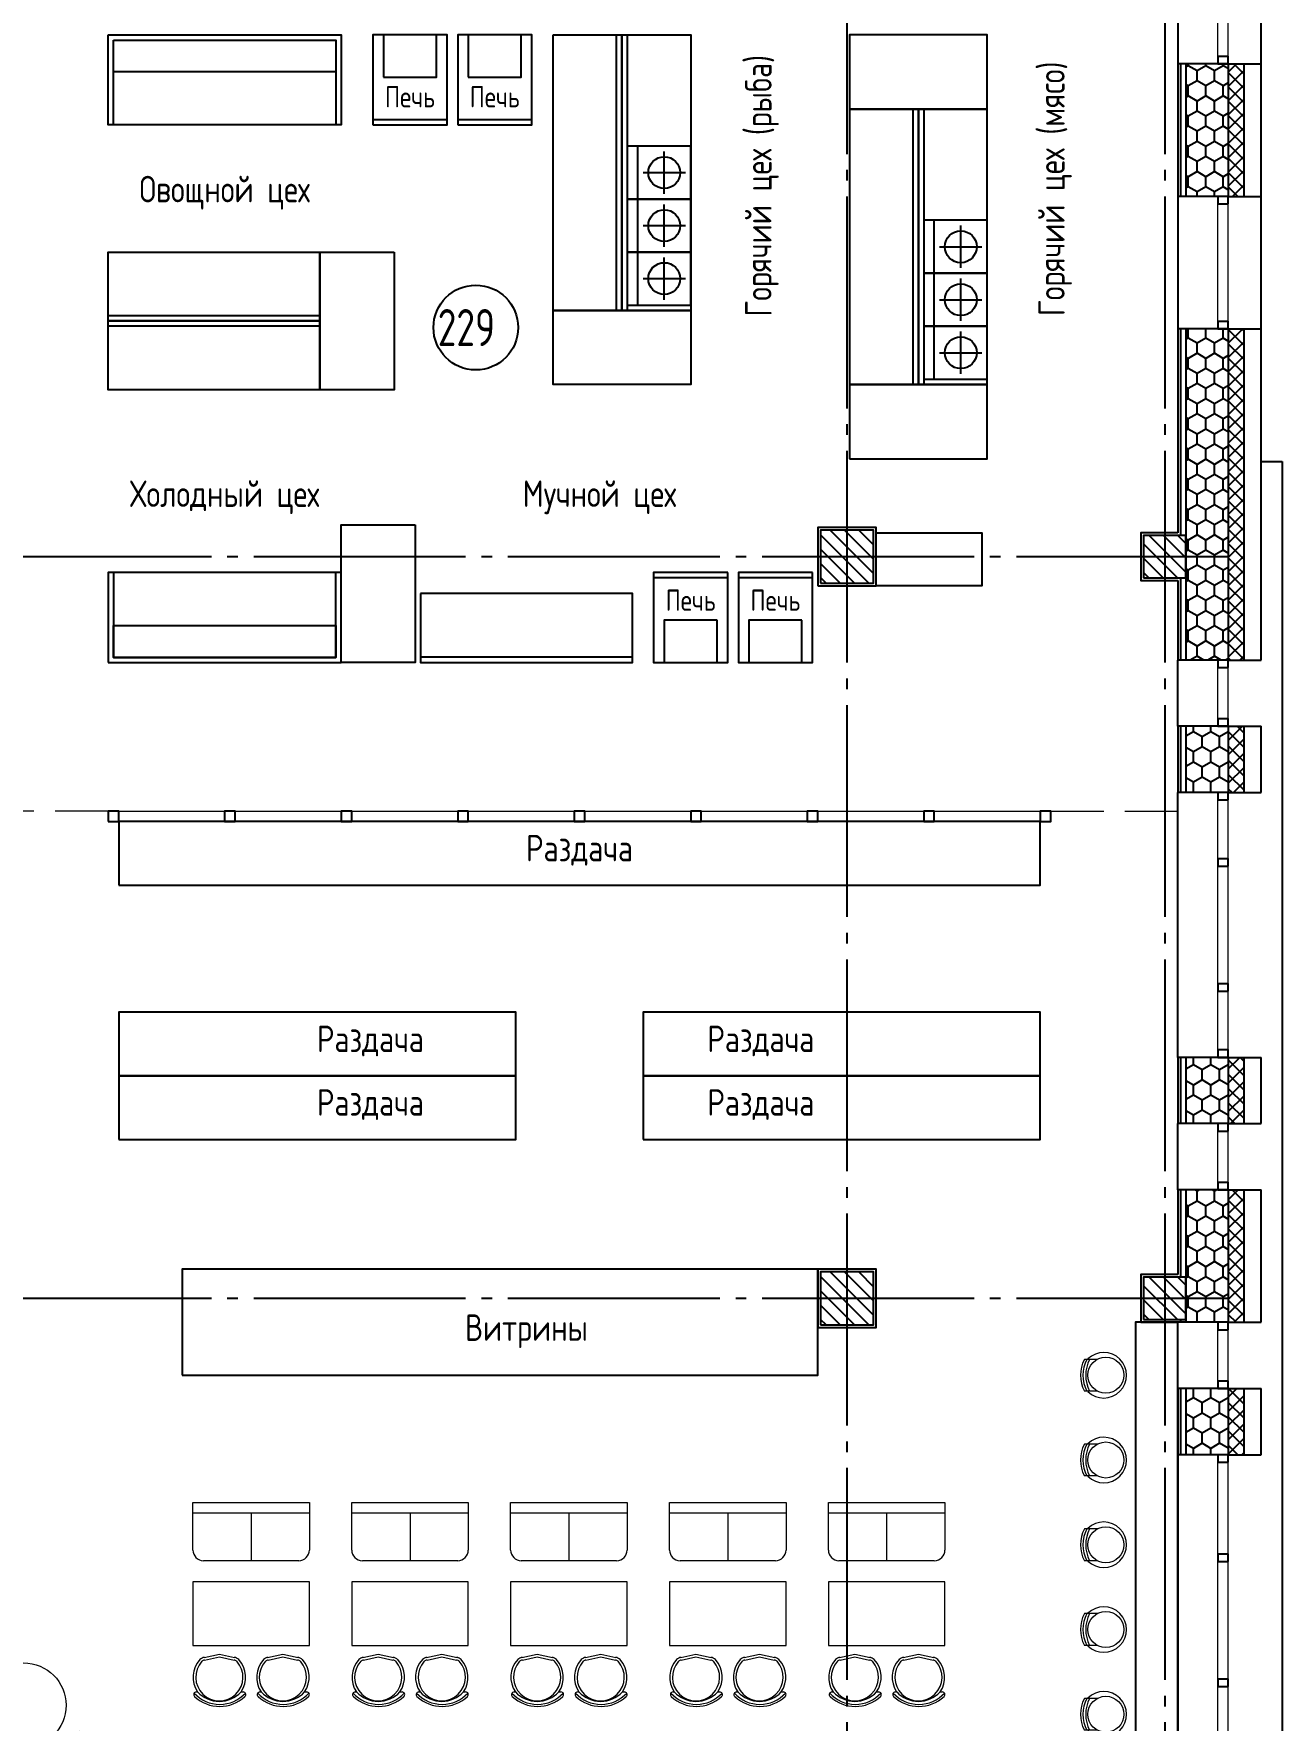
# Model space of a CAD drawing. Header units: millimetres. Extents: x -4830 to 49130, y -6810 to 29910.
# Drawn here: x 19322 to 31110, y 6019 to 21936 of the extents above; entities that cross this region are included whole.
import ezdxf
from ezdxf.enums import TextEntityAlignment as Align

# ---------------------------------------------------------------- set-up
doc = ezdxf.new("R2010")
doc.units = ezdxf.units.MM
doc.linetypes.add('ГОСТ 2.303 4', pattern=[7, 5, -2, 0])
doc.linetypes.add('ГОСТ 2.303 5', pattern=[24, 20, -1.5, 1, -1.5])
doc.layers.add('Оборудование', color=5, linetype='Continuous', lineweight=18)
doc.layers.add('оси', color=7, linetype='Continuous')
doc.layers.add('текст', color=7, linetype='Continuous')
doc.styles.add('ГОСТ 2.304', font='CS_Gost2304.shx')
pattern_1 = [(90, (-136569.684, -10084.31), (-82.48892, 142.875), [95.25, -190.5]), (210, (-136569.684, -10084.31), (-82.48892, -142.875), [95.25, -190.5]), (150, (-136569.684, -10084.31), (-164.97784, 3e-07), [-190.5, 95.25])]
pattern_2 = [(135, (-136569.68, -10084.31), (-67.35192, -67.35192), []), (225, (-136569.68, -10084.31), (67.35192, -67.35192), [])]
pattern_3 = [(90, (-265369.684, -10084.31), (-82.48892, 142.875), [95.25, -190.5]), (210, (-265369.684, -10084.31), (-82.48892, -142.875), [95.25, -190.5]), (150, (-265369.684, -10084.31), (-164.97784, 3e-07), [-190.5, 95.25])]
pattern_4 = [(135, (-265369.68, -10084.31), (-67.35192, -67.35192), []), (225, (-265369.68, -10084.31), (67.35192, -67.35192), [])]

# ---------------------------------------------------------------- blocks, each defined once
blk = doc.blocks.new('барный стул 1')
at = {"layer": 'Оборудование', "ltscale": 60}
for p, q in [((59.999999, 150), (183.593644, 150)), ((59.999999, -150), (183.593644, -150))]:
    blk.add_line(p, q, dxfattribs=at)
blk.add_circle((-20.000001, 0), 170, dxfattribs=at)
for centre, radius, start, end in [((0, 0), 215, 45.5846910006, 314.4153089994), ((-155.531875, 0), 326.155917, 332.6191679998, 27.3808320002), ((-129.255814, 0), 326.155917, 332.6191679998, 27.3808320002), ((-106.022796, 0), 326.155917, 332.6191679998, 27.3808320002)]:
    blk.add_arc(centre, radius, start, end, dxfattribs=at)
blk = doc.blocks.new('стул 2')
at = {"layer": 'Оборудование'}
for p, q in [((-144, 186), (0, 218)), ((-139, 161), (0, 192)), ((0, 218), (144, 186)), ((0, 192), (139, 161)), ((-217, -139), (-205, -139)), ((205, -139), (225, -139))]:
    blk.add_line(p, q, dxfattribs=at)
for centre, radius, start, end in [((0, 0), 248, 137.6785, 214.0081), ((-139, 126), 60, 89.9697, 137.6785), ((-139, 126), 35, 89.9697, 137.6785), ((139, 126), 60, 42.261, 89.9697), ((139, 126), 35, 42.261, 89.9697), ((0, 0), 248, 325.9314, 42.261), ((0, 0), 223, 137.6785, 42.261), ((-217, -164), 25, 89.9697, 226.7821), ((4, 72), 328, 222.4658, 317.4737), ((0, 51), 279, 222.6643, 317.2752), ((225, -164), 25, 313.1573, 89.9697), ((4, 72), 348, 226.7821, 313.1573)]:
    blk.add_arc(centre, radius, start, end, dxfattribs=at)
blk = doc.blocks.new('стол 7')
at = {"layer": 'Оборудование'}
for p, q in [((-450, 550), (0, 550)), ((-100, 550), (-100, -550)), ((0, 550), (0, -550)), ((-550, -450), (-550, 450)), ((-100, 0), (-550, 0)), ((0, -550), (-450, -550))]:
    blk.add_line(p, q, dxfattribs=at)
at = {"layer": 'Оборудование', "ltscale": 100}
blk.add_lwpolyline([(-750, -550), (-750, 550), (-1350, 550), (-1350, -550)], close=True, dxfattribs=at)
at = {"layer": 'Оборудование'}
for centre, start, end in [((-450, 450), 90, 180), ((-450, -450), 180, 270)]:
    blk.add_arc(centre, 100, start, end, dxfattribs=at)
at = {"layer": 'Оборудование', "rotation": 270}
for p in [(-1650, 300), (-1650, -300)]:
    blk.add_blockref('стул 2', p, dxfattribs=at)
blk = doc.blocks.new('стол 10')
at = {"layer": 'Оборудование', "ltscale": 100}
blk.add_circle((0, 0), 400, dxfattribs=at)
at = {"layer": 'Оборудование', "xscale": -1, "rotation": 270}
blk.add_blockref('стул 2', (-718, 0), dxfattribs=at)
at = {"layer": 'Оборудование', "rotation": 90.00000000000001}
blk.add_blockref('стул 2', (718, 0), dxfattribs=at)

msp = doc.modelspace()

# ---------------------------------------------------------------- hatches: boundary and pattern name
at = {"ltscale": 100}
h = msp.add_hatch(dxfattribs=at)
h.set_pattern_fill('HONEY', color=256, scale=30, angle=90)
h.set_pattern_definition(pattern_1)
h.paths.add_polyline_path([(30600, 21650), (30500, 21650), (30200, 21650), (30200, 20400), (30600, 20400)])
h = msp.add_hatch(dxfattribs=at)
h.set_pattern_fill('ANSI37', color=256, scale=30, angle=90)
h.set_pattern_definition(pattern_2)
h.paths.add_polyline_path([(30750, 21650), (30600, 21650), (30600, 20400), (30750, 20400)])
h = msp.add_hatch(dxfattribs=at)
h.set_pattern_fill('HONEY', color=256, scale=30, angle=90)
h.set_pattern_definition(pattern_1)
h.paths.add_polyline_path([(30600, 19150), (30500, 19150), (30200, 19150), (30200, 16025), (30600, 16025)])
h = msp.add_hatch(dxfattribs=at)
h.set_pattern_fill('ANSI37', color=256, scale=30, angle=90)
h.set_pattern_definition(pattern_2)
h.paths.add_polyline_path([(30750, 19150), (30600, 19150), (30600, 16025), (30750, 16025)])
h = msp.add_hatch(dxfattribs=at)
h.set_pattern_fill('ANSI31', color=256, scale=30, angle=90)
h.set_pattern_definition([(135, (-136569.68, -17084.31), (-67.35192, -67.35192), [])])
h.paths.add_polyline_path([(27250, 17250), (26750, 17250), (26750, 16750), (27250, 16750)])
h = msp.add_hatch(dxfattribs=at)
h.set_pattern_fill('ANSI31', color=256, scale=30, angle=90)
h.set_pattern_definition([(135, (-133569.68, -20084.31), (-67.35192, -67.35192), [])])
h.paths.add_polyline_path([(30200, 17200), (29800, 17200), (29800, 16800), (30200, 16800)])
h = msp.add_hatch(dxfattribs=at)
h.set_pattern_fill('HONEY', color=256, scale=30, angle=90)
h.set_pattern_definition(pattern_3)
h.paths.add_polyline_path([(30600, 15400), (30500, 15400), (30200, 15400), (30200, 14775), (30600, 14775)])
h = msp.add_hatch(dxfattribs=at)
h.set_pattern_fill('ANSI37', color=256, scale=30, angle=90)
h.set_pattern_definition(pattern_4)
h.paths.add_polyline_path([(30750, 15400), (30600, 15400), (30600, 14775), (30750, 14775)])
h = msp.add_hatch(dxfattribs=at)
h.set_pattern_fill('HONEY', color=256, scale=30, angle=90)
h.set_pattern_definition(pattern_3)
h.paths.add_polyline_path([(30600, 12275), (30500, 12275), (30200, 12275), (30200, 11650), (30600, 11650)])
h = msp.add_hatch(dxfattribs=at)
h.set_pattern_fill('ANSI37', color=256, scale=30, angle=90)
h.set_pattern_definition(pattern_4)
h.paths.add_polyline_path([(30750, 12275), (30600, 12275), (30600, 11650), (30750, 11650)])
h = msp.add_hatch(dxfattribs=at)
h.set_pattern_fill('HONEY', color=256, scale=30, angle=90)
h.set_pattern_definition(pattern_1)
h.paths.add_polyline_path([(30600, 11025), (30500, 11025), (30200, 11025), (30200, 9775), (30600, 9775)])
h = msp.add_hatch(dxfattribs=at)
h.set_pattern_fill('ANSI37', color=256, scale=30, angle=90)
h.set_pattern_definition(pattern_2)
h.paths.add_polyline_path([(30750, 11025), (30600, 11025), (30600, 9775), (30750, 9775)])
h = msp.add_hatch(dxfattribs=at)
h.set_pattern_fill('ANSI31', color=256, scale=30, angle=90)
h.set_pattern_definition([(135, (-136569.68, -24084.31), (-67.35192, -67.35192), [])])
h.paths.add_polyline_path([(27250, 10250), (26750, 10250), (26750, 9750), (27250, 9750)])
h = msp.add_hatch(dxfattribs=at)
h.set_pattern_fill('ANSI31', color=256, scale=30, angle=90)
h.set_pattern_definition([(135, (-133569.68, -27084.31), (-67.35192, -67.35192), [])])
h.paths.add_polyline_path([(30200, 10200), (29800, 10200), (29800, 9800), (30200, 9800)])
h = msp.add_hatch(dxfattribs=at)
h.set_pattern_fill('HONEY', color=256, scale=30, angle=90)
h.set_pattern_definition([(90, (-265369.684, -10084.31), (-82.48892, 142.875), [95.25, -190.5]), (210, (-265369.684, -10084.31), (-82.48892, -142.875), [95.25, -190.5]), (150, (-265369.684, -10084.31), (-164.97784, 3e-07), [-190.5, 95.25])])
h.paths.add_polyline_path([(30600, 9150), (30500, 9150), (30200, 9150), (30200, 8525), (30600, 8525)])
h = msp.add_hatch(dxfattribs=at)
h.set_pattern_fill('ANSI37', color=256, scale=30, angle=90)
h.set_pattern_definition([(135, (-265369.68, -10084.31), (-67.35192, -67.35192), []), (225, (-265369.68, -10084.31), (67.35192, -67.35192), [])])
h.paths.add_polyline_path([(30750, 9150), (30600, 9150), (30600, 8525), (30750, 8525)])

# ---------------------------------------------------------------- linework, layer by layer
for p, q in [((30910, 16025), (30910, 27910)), ((30125, 22900), (30125, 21650)), ((30125, 21650), (30125, 20400)), ((30600, 21650), (30125, 21650)), ((30150, 21650), (30150, 20400)), ((30200, 21650), (30200, 20400)), ((30600, 21650), (30600, 20400)), ((30600, 21650), (30910, 21650)), ((30750, 20400), (30750, 21650)), ((25275, 20425), (25275, 20825)), ((25075, 20625), (25475, 20625)), ((30600, 20400), (30125, 20400)), ((30125, 20400), (30125, 19150)), ((30600, 20400), (30910, 20400)), ((25275, 19925), (25275, 20325)), ((25075, 20125), (25475, 20125)), ((28075, 19725), (28075, 20125)), ((27875, 19925), (28275, 19925)), ((25275, 19425), (25275, 19825)), ((25075, 19625), (25475, 19625)), ((28075, 19225), (28075, 19625)), ((27875, 19425), (28275, 19425)), ((28075, 18725), (28075, 19125)), ((30125, 19150), (30125, 17225)), ((30600, 19150), (30125, 19150)), ((30150, 19150), (30150, 17200)), ((30200, 19150), (30200, 16025)), ((30600, 19150), (30600, 16025)), ((30600, 19150), (30910, 19150)), ((30750, 16025), (30750, 19150)), ((27875, 18925), (28275, 18925)), ((30910, 17900), (31110, 17900)), ((31110, 17900), (31110, -2910)), ((30125, 16775), (30125, 16025)), ((30150, 16800), (30150, 16025)), ((30600, 16025), (30125, 16025)), ((30125, 15400), (30125, 16025)), ((30600, 16025), (30910, 16025)), ((30125, 15400), (30125, 14775)), ((30600, 15400), (30125, 15400)), ((30150, 15400), (30150, 14775)), ((30200, 15400), (30200, 14775)), ((30600, 15400), (30600, 14775)), ((30600, 15400), (30910, 15400)), ((30750, 14775), (30750, 15400)), ((30910, 14775), (30910, 15400)), ((30600, 14775), (30125, 14775)), ((30125, 12275), (30125, 14775)), ((30600, 14775), (30910, 14775)), ((30125, 12275), (30125, 11650)), ((30600, 12275), (30125, 12275)), ((30150, 12275), (30150, 11650)), ((30200, 12275), (30200, 11650)), ((30600, 12275), (30600, 11650)), ((30600, 12275), (30910, 12275)), ((30750, 11650), (30750, 12275)), ((30910, 11650), (30910, 12275)), ((30600, 11650), (30125, 11650)), ((30125, 11025), (30125, 11650)), ((30600, 11650), (30910, 11650)), ((30125, 11025), (30125, 10225)), ((30600, 11025), (30125, 11025)), ((30150, 11025), (30150, 10200)), ((30200, 11025), (30200, 9775)), ((30600, 11025), (30600, 9775)), ((30600, 11025), (30910, 11025)), ((30750, 9775), (30750, 11025)), ((30910, 9775), (30910, 11025)), ((30600, 9775), (30125, 9775)), ((30125, 9150), (30125, 9775)), ((30150, 9800), (30150, 9775)), ((30600, 9775), (30910, 9775)), ((30125, 9150), (30125, 8525)), ((30600, 9150), (30125, 9150)), ((30150, 9150), (30150, 8525)), ((30200, 9150), (30200, 8525)), ((30600, 9150), (30600, 8525)), ((30600, 9150), (30910, 9150)), ((30750, 8525), (30750, 9150)), ((30910, 8525), (30910, 9150)), ((30600, 8525), (30125, 8525)), ((30125, 8525), (30125, 5400)), ((30600, 8525), (30910, 8525))]:
    msp.add_line(p, q, dxfattribs=at)
at = {"lineweight": 15, "ltscale": 100}
for p, q in [((30500, 21650), (30500, 22900)), ((30600, 21650), (30600, 22900)), ((30500, 19150), (30500, 20400)), ((30600, 19150), (30600, 20400)), ((30500, 15400), (30500, 16025)), ((30600, 15400), (30600, 16025)), ((30500, 12275), (30500, 14775)), ((30600, 12275), (30600, 14775)), ((20025, 14600), (28925, 14600)), ((20025, 14500), (28925, 14500)), ((30500, 11025), (30500, 11650)), ((30600, 11025), (30600, 11650)), ((30500, 9150), (30500, 9775)), ((30600, 9150), (30600, 9775)), ((30500, 5400), (30500, 8525)), ((30600, 5400), (30600, 8525))]:
    msp.add_line(p, q, dxfattribs=at)
at = {"linetype": 'ГОСТ 2.303 4', "lineweight": 9, "ltscale": 100}
for p, q in [((20025, 14600), (18275, 14600)), ((28925, 14600), (30125, 14600))]:
    msp.add_line(p, q, dxfattribs=at)
at = {"ltscale": 100}
for points in [[(20025, 21925), (22225, 21925), (22225, 21075), (20025, 21075)], [(20075, 21875), (22175, 21875), (22175, 21075), (20075, 21075)], [(20075, 21875), (22175, 21875), (22175, 21575), (20075, 21575)], [(22525, 21075), (23225, 21075), (23225, 21925), (22525, 21925)], [(22525, 21125), (23225, 21125), (23225, 21925), (22525, 21925)], [(22625, 21525), (23125, 21525), (23125, 21925), (22625, 21925)], [(23325, 21075), (24025, 21075), (24025, 21925), (23325, 21925)], [(23325, 21125), (24025, 21125), (24025, 21925), (23325, 21925)], [(23425, 21525), (23925, 21525), (23925, 21925), (23425, 21925)], [(24225, 21925), (25525, 21925), (25525, 19325), (24225, 19325)], [(24825, 21925), (24875, 21925), (24875, 19325), (24825, 19325)], [(24875, 21925), (24925, 21925), (24925, 19325), (24875, 19325)], [(27025, 21225), (28325, 21225), (28325, 21925), (27025, 21925)], [(30600, 21650), (30600, 21720), (30500, 21720), (30500, 21650)], [(27025, 18625), (28325, 18625), (28325, 21225), (27025, 21225)], [(27625, 21225), (27675, 21225), (27675, 18625), (27625, 18625)], [(27675, 21225), (27725, 21225), (27725, 18625), (27675, 18625)], [(24925, 20375), (25525, 20375), (25525, 20875), (24925, 20875)], [(24925, 20375), (25025, 20375), (25025, 20875), (24925, 20875)], [(24925, 19875), (25525, 19875), (25525, 20375), (24925, 20375)], [(24925, 19875), (25025, 19875), (25025, 20375), (24925, 20375)], [(30600, 20330), (30600, 20400), (30500, 20400), (30500, 20330)], [(27725, 19675), (28325, 19675), (28325, 20175), (27725, 20175)], [(27725, 19675), (27825, 19675), (27825, 20175), (27725, 20175)], [(22025, 19875), (22025, 18575), (20025, 18575), (20025, 19875)], [(22725, 19875), (22725, 18575), (22025, 18575), (22025, 19875)], [(24925, 19375), (25525, 19375), (25525, 19875), (24925, 19875)], [(24925, 19375), (25025, 19375), (25025, 19875), (24925, 19875)], [(27725, 19175), (28325, 19175), (28325, 19675), (27725, 19675)], [(27725, 19175), (27825, 19175), (27825, 19675), (27725, 19675)], [(22025, 19275), (22025, 19225), (20025, 19225), (20025, 19275)], [(24225, 19325), (25525, 19325), (25525, 18625), (24225, 18625)], [(22025, 19225), (22025, 19175), (20025, 19175), (20025, 19225)], [(27725, 18675), (28325, 18675), (28325, 19175), (27725, 19175)], [(27725, 18675), (27825, 18675), (27825, 19175), (27725, 19175)], [(30600, 19150), (30600, 19220), (30500, 19220), (30500, 19150)], [(27025, 17925), (28325, 17925), (28325, 18625), (27025, 18625)], [(22925, 17301.2), (22925, 16001.2), (22225, 16001.2), (22225, 17301.2)], [(26725, 16725), (27275, 16725), (27275, 17275), (26725, 17275)], [(26750, 16750), (27250, 16750), (27250, 17250), (26750, 17250)], [(27275, 17225), (28275, 17225), (28275, 16725), (27275, 16725)], [(29800, 16800), (30200, 16800), (30200, 17200), (29800, 17200)], [(20025, 16000), (22225, 16000), (22225, 16850), (20025, 16850)], [(20075, 16050), (22175, 16050), (22175, 16850), (20075, 16850)], [(25875, 16850), (25175, 16850), (25175, 16000), (25875, 16000)], [(25875, 16800), (25175, 16800), (25175, 16000), (25875, 16000)], [(26675, 16850), (25975, 16850), (25975, 16000), (26675, 16000)], [(26675, 16800), (25975, 16800), (25975, 16000), (26675, 16000)], [(22975, 16651.2), (22975, 16001.2), (24975, 16001.2), (24975, 16651.2)], [(25775, 16400), (25275, 16400), (25275, 16000), (25775, 16000)], [(26575, 16400), (26075, 16400), (26075, 16000), (26575, 16000)], [(20075, 16350), (22175, 16350), (22175, 16050), (20075, 16050)], [(22975, 16051.2), (22975, 16001.2), (24975, 16001.2), (24975, 16051.2)], [(30600, 15955), (30600, 16025), (30500, 16025), (30500, 15955)], [(30600, 15400), (30600, 15470), (30500, 15470), (30500, 15400)], [(30600, 14705), (30600, 14775), (30500, 14775), (30500, 14705)], [(20025, 14500), (20125, 14500), (20125, 14600), (20025, 14600)], [(20125, 13900), (28825, 13900), (28825, 14500), (20125, 14500)], [(21125, 14500), (21225, 14500), (21225, 14600), (21125, 14600)], [(22225, 14500), (22325, 14500), (22325, 14600), (22225, 14600)], [(23325, 14500), (23425, 14500), (23425, 14600), (23325, 14600)], [(24425, 14500), (24525, 14500), (24525, 14600), (24425, 14600)], [(25525, 14500), (25625, 14500), (25625, 14600), (25525, 14600)], [(26625, 14500), (26725, 14500), (26725, 14600), (26625, 14600)], [(27725, 14500), (27825, 14500), (27825, 14600), (27725, 14600)], [(28825, 14500), (28925, 14500), (28925, 14600), (28825, 14600)], [(30600, 14080), (30600, 14150), (30500, 14150), (30500, 14080)], [(30600, 12900), (30600, 12970), (30500, 12970), (30500, 12900)], [(20125, 12100), (23875, 12100), (23875, 12700), (20125, 12700)], [(25075, 12100), (28825, 12100), (28825, 12700), (25075, 12700)], [(30600, 12275), (30600, 12345), (30500, 12345), (30500, 12275)], [(20125, 11500), (23875, 11500), (23875, 12100), (20125, 12100)], [(25075, 11500), (28825, 11500), (28825, 12100), (25075, 12100)], [(30600, 11580), (30600, 11650), (30500, 11650), (30500, 11580)], [(30600, 11025), (30600, 11095), (30500, 11095), (30500, 11025)], [(20725, 9275), (26725, 9275), (26725, 10275), (20725, 10275)], [(26725, 9725), (27275, 9725), (27275, 10275), (26725, 10275)], [(26750, 9750), (27250, 9750), (27250, 10250), (26750, 10250)], [(29800, 9800), (30200, 9800), (30200, 10200), (29800, 10200)], [(30125, 3225), (30125, 9775), (29725, 9775), (29725, 3225)], [(30600, 9705), (30600, 9775), (30500, 9775), (30500, 9705)], [(30600, 9150), (30600, 9220), (30500, 9220), (30500, 9150)], [(30600, 8455), (30600, 8525), (30500, 8525), (30500, 8455)], [(30600, 7517.5), (30600, 7587.5), (30500, 7587.5), (30500, 7517.5)], [(30600, 6337.5), (30600, 6407.5), (30500, 6407.5), (30500, 6337.5)]]:
    msp.add_lwpolyline(points, close=True, dxfattribs=at)
for points in [[(30125, 17225), (29775, 17225), (29775, 16775), (30125, 16775)], [(30125, 10225), (29775, 10225), (29775, 9775), (30125, 9775)]]:
    msp.add_lwpolyline(points, dxfattribs=at)
for centre in [(25275, 20625), (25275, 20125), (28075, 19925), (25275, 19625), (28075, 19425), (28075, 18925)]:
    msp.add_circle(centre, 150, dxfattribs=at)
at = {"layer": 'оси', "linetype": 'ГОСТ 2.303 5', "lineweight": 25, "ltscale": 100}
for points in [[(27000, 27600), (27000, -5310)], [(30000, 27600), (30000, -5310)], [(30600, 17000), (-3330, 17000)], [(30600, 10000), (-3330, 10000)]]:
    msp.add_lwpolyline(points, dxfattribs=at)
at = {"layer": 'текст', "linetype": 'Continuous', "lineweight": 25, "ltscale": 100}
msp.add_circle((23496.3, 19162.5), 400, dxfattribs=at)

# ---------------------------------------------------------------- block references
for name, p, rotation in [('барный стул 1', (29425, 9275), 180), ('барный стул 1', (29425, 8475), 180), ('стол 7', (21375, 8075), 90), ('стол 7', (22875, 8075), 90), ('стол 7', (24375, 8075), 90), ('стол 7', (25875, 8075), 90), ('стол 7', (27375, 8075), 90), ('барный стул 1', (29425, 7675), 180), ('стол 10', (19227.4, 6160.2), 316.2304049327067), ('барный стул 1', (29425, 6875), 180), ('барный стул 1', (29425, 6075), 180)]:
    msp.add_blockref(name, p, dxfattribs=dict(rotation=rotation))

# ---------------------------------------------------------------- texts
at = {"layer": 'текст', "lineweight": 25, "ltscale": 100, "style": 'ГОСТ 2.304'}
for s, p in [('Горячий цех (рыба)', (26288.8, 20500.6)), ('Горячий цех (мясо)', (29056, 20471.9))]:
    msp.add_text(s, height=250, rotation=90, dxfattribs=at).set_placement(p, align=Align.CENTER)
for s, height, p in [('Печь', 200, (22875, 21240.6)), ('Печь', 200, (23675, 21240.6)), ('Овощной цех', 250, (21125, 20344)), ('Холодный цех', 250, (21125, 17469.5)), ('Мучной цех', 250, (24663.3, 17469.5)), ('Печь', 200, (25525, 16489.6)), ('Печь', 200, (26325, 16489.6)), ('Раздача', 250, (24475, 14124.3)), ('Раздача', 250, (22500.7, 12324.3)), ('Раздача', 250, (26186.7, 12324.3)), ('Раздача', 250, (22500.7, 11724.3)), ('Раздача', 250, (26186.7, 11724.3)), ('Витрины', 250, (23975, 9599.3))]:
    msp.add_text(s, height=height, dxfattribs=at).set_placement(p, align=Align.CENTER)
at = {"layer": 'текст', "linetype": 'Continuous', "lineweight": 25, "ltscale": 100, "insert": (23136.7, 19337.5), "char_height": 350, "width": 1202.765, "attachment_point": 1, "style": 'ГОСТ 2.304'}
msp.add_mtext('\\f|b0|i0|c1|p0;\\W0.9134926013;\\T1.0000000000;\\o\\l229', dxfattribs=at)

doc.saveas('drawing.dxf')
